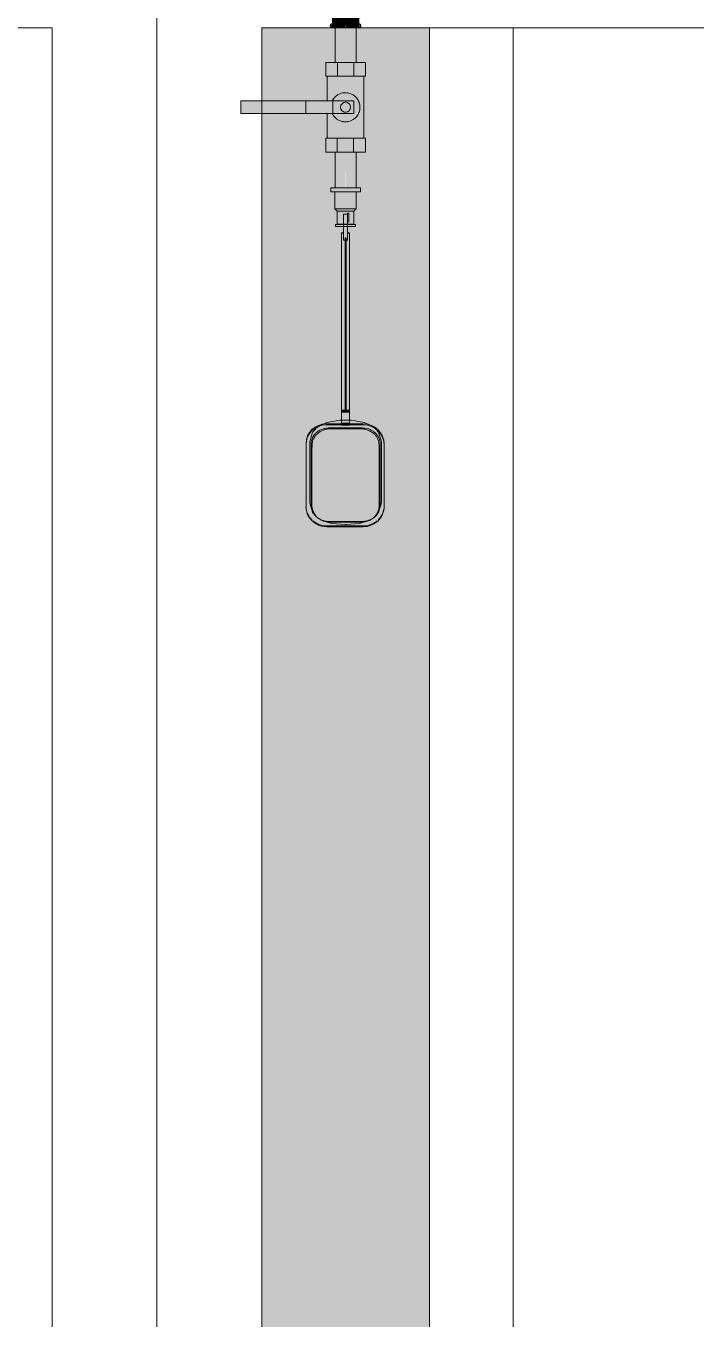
# Model space of a CAD drawing. Header units: metres. Extents: x 5 to 242, y -3 to 162.
# Drawn here: x 29.471 to 30.271, y 101.675 to 103.217 of the extents above; entities that cross this region are included whole.
import ezdxf

# ---------------------------------------------------------------- set-up
doc = ezdxf.new("R2010")
doc.units = ezdxf.units.M
doc.layers.add('1053_ARQ_BASE_MATADOURO_dwg', color=7, linetype='Continuous', lineweight=5, true_color=0x767676)
for name, color, linetype, lineweight in [('A-DETL', 7, 'Continuous', 5), ('A-DETL-GENF', 7, 'Continuous', 5), ('A-VISTA01', 7, 'Continuous', 20), ('A-VISTA04', 7, 'Continuous', 5), ('A-VISTA06', 7, 'Continuous', 5), ('P-PIPE', 7, 'Continuous', 5), ('P-SANR-FIXT', 7, 'Continuous', 5)]:
    doc.layers.add(name, color=color, linetype=linetype, lineweight=lineweight)

# ---------------------------------------------------------------- blocks, each defined once
blk = doc.blocks.new('RES_Torneira de Boia haste ABS Fortlev - RES_Torneira de Boia haste ABS Fortlev-V18-CURRAL BOVINO')
at = {"layer": 'P-SANR-FIXT', "color": 9, "true_color": 0xc0c0c0}
for p, q in [((-0.0178, 0), (-0.0178, -0.0049)), ((0.0178, -0.0049), (0.0178, 0)), ((-0.0178, 0), (0.0178, 0)), ((0.0178, -0.0049), (-0.0178, -0.0049)), ((-0.0128, -0.0049), (-0.0128, -0.025)), ((0.0128, -0.025), (0.0128, -0.0049)), ((-0.0128, -0.025), (-0.01, -0.0278)), ((0.0128, -0.025), (-0.0128, -0.025)), ((-0.01, -0.0278), (-0.01, -0.0433)), ((0.01, -0.0278), (-0.01, -0.0278)), ((0.01, -0.0278), (0.0128, -0.025)), ((0.01, -0.0433), (0.01, -0.0278)), ((-0.01, -0.0433), (-0.0119, -0.0438)), ((-0.0119, -0.0438), (-0.0119, -0.0461)), ((0.0119, -0.0438), (-0.0119, -0.0438)), ((0.0119, -0.0461), (-0.0119, -0.0461)), ((0.01, -0.0433), (-0.01, -0.0433)), ((-0.0025, -0.0585), (-0.0025, -0.0461)), ((0.0022, -0.0461), (0.0022, -0.0585)), ((0.0119, -0.0438), (0.01, -0.0433)), ((0.0119, -0.0461), (0.0119, -0.0438)), ((-0.0048, -0.0539), (-0.0048, -0.0541)), ((-0.0025, -0.0539), (-0.0048, -0.0539)), ((-0.0048, -0.0541), (-0.0025, -0.0541)), ((-0.0048, -0.2666), (-0.0048, -0.0541)), ((-0.0025, -0.0585), (-0.0025, -0.0626)), ((-0.0025, -0.0616), (-0.0025, -0.0626)), ((-0.0005, -0.061), (0.0005, -0.061)), ((-0.0005, -0.2677), (-0.0005, -0.061)), ((0.0005, -0.2677), (0.0005, -0.061)), ((0.0048, -0.0539), (0.0022, -0.0539)), ((0.0022, -0.0541), (0.0048, -0.0541)), ((0.0022, -0.0626), (0.0022, -0.0585)), ((0.0022, -0.0626), (0.0022, -0.0616)), ((0.0048, -0.0541), (0.0048, -0.0539)), ((0.0048, -0.2666), (0.0048, -0.0541)), ((-0.0005, -0.0624), (-0.0025, -0.0624)), ((-0.0025, -0.0626), (-0.0005, -0.0626)), ((-0.0025, -0.0626), (-0.0005, -0.0626)), ((0.0022, -0.0624), (0.0005, -0.0624)), ((0.0005, -0.0626), (0.0022, -0.0626)), ((0.0005, -0.0626), (0.0022, -0.0626)), ((-0.0005, -0.2666), (-0.0048, -0.2666)), ((-0.0048, -0.2666), (-0.0048, -0.2677)), ((-0.0048, -0.2677), (0.0048, -0.2677)), ((-0.0048, -0.2832), (-0.0048, -0.2677)), ((0.0005, -0.2677), (-0.0005, -0.2677)), ((0.0048, -0.2666), (0.0005, -0.2666)), ((0.0048, -0.2677), (0.0048, -0.2666)), ((0.0048, -0.2677), (0.0048, -0.2832)), ((-0.0229, -0.2815), (-0.0048, -0.2815)), ((-0.0048, -0.2826), (-0.0229, -0.2826)), ((0, -0.2875), (-0.0169, -0.2875)), ((0.0048, -0.2832), (-0.0048, -0.2832)), ((0.0169, -0.2875), (0, -0.2875)), ((0.0048, -0.2815), (0.0209, -0.2815)), ((0.0209, -0.2826), (0.0048, -0.2826)), ((-0.0472, -0.305), (-0.0472, -0.3061)), ((-0.0472, -0.3061), (-0.0472, -0.305)), ((-0.0472, -0.3061), (-0.0472, -0.3802)), ((-0.0399, -0.3068), (-0.0399, -0.3088)), ((0.0399, -0.3795), (0.0399, -0.3068)), ((0.0461, -0.3069), (0.0461, -0.3058)), ((0.0461, -0.3058), (0.0461, -0.3069)), ((0.0461, -0.3798), (0.0461, -0.3069)), ((-0.0403, -0.3779), (-0.0403, -0.3128)), ((-0.0393, -0.3872), (-0.034, -0.3931)), ((0.0393, -0.3872), (0.034, -0.3931)), ((-0.0225, -0.4041), (0.0209, -0.4041))]:
    blk.add_line(p, q, dxfattribs=at)
at = {"layer": 'P-SANR-FIXT', "color": 254, "true_color": 0xd3d3d3}
for p, q in [((-0.0178, 0), (-0.0126, 0)), ((-0.0165, -0.0049), (-0.0178, -0.0049)), ((-0.0129, -0.0049), (-0.0164, -0.0049)), ((-0.0097, -0.0049), (-0.0127, -0.0049)), ((0.009, -0.0049), (-0.009, -0.0049)), ((0.0127, -0.0049), (0.0097, -0.0049)), ((0.0126, 0), (0.0178, 0)), ((0.0178, -0.0049), (0.0129, -0.0049)), ((0.0022, -0.0302), (0.0022, -0.0406)), ((0.0031, -0.0302), (0.0022, -0.0302)), ((0.0022, -0.0302), (0.0022, -0.0308)), ((0.0022, -0.0308), (0.0022, -0.0315)), ((0.004, -0.0302), (0.0034, -0.0302)), ((0.004, -0.0407), (0.004, -0.0302)), ((0.004, -0.0308), (0.004, -0.0302)), ((0.004, -0.0401), (0.004, -0.0308)), ((0.0119, -0.0461), (-0.0119, -0.0461)), ((0.0022, -0.0317), (-0.0025, -0.0317)), ((-0.0025, -0.0317), (-0.0025, -0.0359)), ((-0.0025, -0.0433), (-0.0025, -0.0359)), ((-0.0025, -0.0461), (-0.0025, -0.0438)), ((-0.0025, -0.0461), (-0.0025, -0.0536)), ((0.0022, -0.0359), (0.0022, -0.0317)), ((0.0022, -0.0359), (0.0022, -0.0403)), ((0.0022, -0.0403), (0.0022, -0.0406)), ((0.0022, -0.0403), (0.0022, -0.0433)), ((0.0022, -0.0438), (0.0022, -0.0461)), ((0.0022, -0.0536), (0.0022, -0.0461)), ((0.004, -0.0407), (0.004, -0.0401)), ((-0.0048, -0.2664), (-0.0048, -0.0541)), ((-0.0025, -0.0539), (-0.0025, -0.0541)), ((-0.0025, -0.0541), (-0.0025, -0.0616)), ((-0.0025, -0.0624), (-0.0025, -0.0616)), ((0.0005, -0.0597), (-0.0005, -0.0597)), ((-0.0005, -0.0597), (-0.0005, -0.0609)), ((-0.0005, -0.061), (-0.0005, -0.0597)), ((-0.0005, -0.061), (-0.0005, -0.0626)), ((0.0005, -0.0626), (0.0005, -0.06)), ((0.0005, -0.0609), (0.0005, -0.0601)), ((0.0005, -0.0626), (0.0005, -0.061)), ((0.0005, -0.0624), (0.0005, -0.061)), ((0.0022, -0.0541), (0.0022, -0.0539)), ((0.0022, -0.0616), (0.0022, -0.0541)), ((0.0022, -0.0616), (0.0022, -0.0624)), ((0.0048, -0.0541), (0.0048, -0.2664)), ((-0.0025, -0.0619), (-0.0025, -0.0624)), ((-0.0005, -0.0618), (-0.0005, -0.0624)), ((-0.0005, -0.0626), (-0.0005, -0.0618)), ((-0.0005, -0.2666), (-0.0005, -0.0626)), ((0.0005, -0.2666), (0.0005, -0.0626)), ((0.0022, -0.0624), (0.0022, -0.0619)), ((-0.0005, -0.2652), (-0.0048, -0.2652)), ((-0.0048, -0.2652), (-0.0048, -0.2666)), ((-0.0048, -0.2664), (-0.0005, -0.2664)), ((-0.0048, -0.2807), (-0.0048, -0.2666)), ((-0.0048, -0.2772), (0, -0.277)), ((0.0005, -0.2652), (-0.0005, -0.2652)), ((-0.0005, -0.2653), (0.0005, -0.2653)), ((-0.0005, -0.2677), (-0.0005, -0.2666)), ((0.0048, -0.2772), (0, -0.277)), ((0.0047, -0.2652), (0.0005, -0.2652)), ((0.0005, -0.2664), (0.0048, -0.2664)), ((0.0005, -0.2666), (0.0005, -0.2677)), ((0.0048, -0.2666), (0.0048, -0.2652)), ((0.0048, -0.2807), (0.0048, -0.2666)), ((-0.0427, -0.3029), (-0.0394, -0.2916)), ((-0.0393, -0.2913), (-0.035, -0.2869)), ((-0.0198, -0.2864), (0, -0.2864)), ((-0.0048, -0.2807), (0.0048, -0.2807)), ((-0.0048, -0.2815), (-0.0048, -0.2807)), ((-0.0048, -0.2815), (0.0048, -0.2815)), ((-0.0048, -0.2826), (-0.0048, -0.2815)), ((0.0048, -0.2826), (-0.0048, -0.2826)), ((-0.0048, -0.2832), (-0.0048, -0.2826)), ((0, -0.2864), (0.0198, -0.2864)), ((0.0048, -0.2807), (0.0048, -0.2815)), ((0.0048, -0.2815), (0.0048, -0.2826)), ((0.0048, -0.2826), (0.0048, -0.2832)), ((0.0379, -0.2898), (0.0328, -0.2846)), ((-0.0472, -0.3791), (-0.0472, -0.3061)), ((-0.0427, -0.3029), (-0.0427, -0.3756)), ((-0.0412, -0.3782), (-0.0412, -0.3057)), ((0.0412, -0.3057), (0.0412, -0.3785)), ((0.0427, -0.3756), (0.0427, -0.3029)), ((0.0461, -0.3069), (0.0461, -0.3788)), ((-0.0403, -0.3128), (-0.0403, -0.3777)), ((-0.0427, -0.3756), (-0.0413, -0.3805)), ((-0.0412, -0.3807), (-0.0393, -0.3872)), ((0.0427, -0.3756), (0.0393, -0.3872)), ((0, -0.3978), (-0.0198, -0.3978)), ((-0.0169, -0.3988), (0, -0.3988)), ((0.0198, -0.3978), (0, -0.3978)), ((0, -0.3988), (0.0121, -0.3988)), ((0.0127, -0.3988), (0.0165, -0.3988)), ((0.0209, -0.4031), (-0.0224, -0.4031))]:
    blk.add_line(p, q, dxfattribs=at)
at = {"layer": 'P-SANR-FIXT', "color": 254, "true_color": 0xe0e0e0}
for p, q in [((-0.0106, -0.0049), (-0.0127, -0.0049)), ((-0.0104, -0.0049), (-0.0126, -0.0049)), ((-0.0073, -0.0049), (-0.0095, -0.0049)), ((-0.0071, -0.0049), (-0.009, -0.0049)), ((0.0049, -0.0049), (-0.0068, -0.0049)), ((0.0049, -0.0049), (-0.0066, -0.0049)), ((0.0068, -0.0049), (0.0054, -0.0049)), ((0.0066, -0.0049), (0.0054, -0.0049)), ((0.009, -0.0049), (0.0071, -0.0049)), ((0.0095, -0.0049), (0.0073, -0.0049)), ((0.0126, -0.0049), (0.0104, -0.0049)), ((0.0127, -0.0049), (0.0106, -0.0049)), ((-0.0123, -0.025), (-0.0128, -0.025)), ((0.0049, -0.025), (-0.0118, -0.025)), ((0.005, -0.0278), (-0.01, -0.0278)), ((0.01, -0.0278), (0.005, -0.0278)), ((0.0128, -0.025), (0.0054, -0.025)), ((0.0119, -0.0438), (-0.0119, -0.0438)), ((0.005, -0.0433), (-0.01, -0.0433)), ((-0.0025, -0.0336), (-0.0025, -0.0433)), ((-0.0025, -0.0438), (-0.0025, -0.0461)), ((0.0022, -0.0321), (0.0022, -0.0318)), ((0.0022, -0.0351), (0.0022, -0.0336)), ((0.0022, -0.0343), (0.0022, -0.0351)), ((0.0022, -0.0359), (0.0022, -0.0352)), ((0.0022, -0.0433), (0.0022, -0.0352)), ((0.0022, -0.0401), (0.0022, -0.0364)), ((0.0022, -0.0403), (0.0022, -0.0401)), ((0.0022, -0.0461), (0.0022, -0.0438)), ((0.01, -0.0433), (0.005, -0.0433)), ((-0.0025, -0.0541), (-0.0025, -0.0585)), ((-0.0025, -0.0616), (-0.0025, -0.0541)), ((-0.0025, -0.0589), (-0.0025, -0.0597)), ((-0.0025, -0.0601), (-0.0025, -0.0608)), ((-0.0005, -0.061), (-0.0005, -0.0618)), ((-0.0005, -0.0618), (-0.0005, -0.061)), ((0.0022, -0.0541), (0.0022, -0.0616)), ((0.0022, -0.0562), (0.0022, -0.0541)), ((0.0022, -0.0575), (0.0022, -0.0562)), ((0.0022, -0.0585), (0.0022, -0.0575)), ((0.0022, -0.0597), (0.0022, -0.0589)), ((0.0022, -0.0608), (0.0022, -0.0601)), ((-0.0005, -0.2653), (-0.0005, -0.0626)), ((-0.0005, -0.2664), (-0.0005, -0.0626)), ((0.0005, -0.2664), (0.0005, -0.0626)), ((0.0005, -0.2653), (0.0005, -0.0626)), ((-0.0048, -0.2666), (-0.0048, -0.2652)), ((-0.0048, -0.2666), (-0.0048, -0.2664)), ((-0.0005, -0.2664), (-0.0005, -0.2653)), ((0.0005, -0.2653), (0.0005, -0.2664)), ((0.0048, -0.2666), (0.0048, -0.2652)), ((0.0048, -0.2664), (0.0048, -0.2666))]:
    blk.add_line(p, q, dxfattribs=at)
at = {"layer": 'P-SANR-FIXT', "color": 7, "true_color": 0xf6f6f6}
for p, q in [((0.005, -0.0278), (0.005, -0.0278)), ((0.005, -0.0433), (0.005, -0.0433))]:
    blk.add_line(p, q, dxfattribs=at)
at = {"layer": 'P-SANR-FIXT', "color": 254, "true_color": 0xe9e9e9}
blk.add_line((-0.0025, -0.0318), (-0.0025, -0.0321), dxfattribs=at)
at = {"layer": 'P-SANR-FIXT', "color": 7, "true_color": 0xefefef}
for p, q in [((-0.0025, -0.0321), (-0.0025, -0.0326)), ((0.0022, -0.0326), (0.0022, -0.0321))]:
    blk.add_line(p, q, dxfattribs=at)
at = {"layer": 'P-SANR-FIXT', "color": 254, "true_color": 0xd3d3d3, "flags": 128}
for points in [[(0.0022, -0.0406), (0.0031, -0.0407), (0.004, -0.0407)], [(-0.0345, -0.2864), (-0.0324, -0.2842), (-0.0277, -0.2821)], [(0.0427, -0.3029), (0.0393, -0.2913), (0.0382, -0.2902)]]:
    blk.add_lwpolyline(points, dxfattribs=at)
at = {"layer": 'P-SANR-FIXT', "color": 9, "true_color": 0xc0c0c0, "flags": 128}
for points in [[(-0.0277, -0.2821), (-0.0223, -0.2797), (-0.007, -0.2772), (-0.0048, -0.2772)], [(0.0324, -0.2842), (0.0223, -0.2797), (0.007, -0.2772), (0.005, -0.2772)], [(-0.0291, -0.3962), (-0.0166, -0.4001), (-0.0006, -0.4015), (0, -0.4015)], [(0.0291, -0.3962), (0.0166, -0.4001), (0.0006, -0.4015), (0, -0.4015)]]:
    blk.add_lwpolyline(points, dxfattribs=at)
at = {"layer": 'P-SANR-FIXT', "color": 9, "true_color": 0xc0c0c0}
for centre, major_axis, start_param, end_param in [((-0.0229, -0.305), (-0.0243, 0), 4.712389, 6.283185), ((-0.0229, -0.3061), (-0.0243, 0), 4.712389, 6.283185), ((0.0209, -0.3058), (0.0252, 0), 0, 1.570796), ((0.0209, -0.3069), (0.0252, 0), 0, 1.570796), ((-0.0162, -0.3128), (-0.0241, 0), 6.10878, 6.283185), ((-0.0225, -0.3802), (0.0248, 0), 3.141593, 4.712389), ((-0.0206, -0.3779), (0.0197, 0), 3.141593, 3.414756), ((0.0209, -0.3798), (-0.0252, 0), 1.570796, 3.141593)]:
    blk.add_ellipse(centre, major_axis=major_axis, ratio=0.965926, start_param=start_param, end_param=end_param, dxfattribs=at)
at = {"layer": 'P-SANR-FIXT', "color": 254, "true_color": 0xd3d3d3}
for centre, major_axis, start_param, end_param in [((-0.0225, -0.3791), (0.0248, 0), 3.187684, 3.442263), ((0.0209, -0.3788), (0.0252, 0), 5.980889, 6.235986), ((0.0209, -0.3788), (-0.0252, 0), 3.098808, 3.141593), ((-0.0225, -0.3791), (0.0248, 0), 3.453591, 3.699502), ((-0.0225, -0.3791), (0.0248, 0), 3.7177, 3.926991), ((-0.0225, -0.3791), (0.0248, 0), 3.980101, 4.18879), ((-0.0225, -0.3791), (0.0248, 0), 4.210492, 4.45059), ((0.0209, -0.3788), (0.0252, 0), 4.974188, 5.218268), ((0.0209, -0.3788), (0.0252, 0), 5.235988, 5.444011), ((0.0209, -0.3788), (0.0252, 0), 5.497787, 5.704231), ((0.0209, -0.3788), (0.0252, 0), 5.724358, 5.96812), ((-0.0225, -0.3791), (0.0248, 0), 4.464124, 4.712389), ((0.0209, -0.3788), (0.0252, 0), 4.718906, 4.967777)]:
    blk.add_ellipse(centre, major_axis=major_axis, ratio=0.965926, start_param=start_param, end_param=end_param, dxfattribs=at)
at = {"layer": 'P-SANR-FIXT', "color": 9, "true_color": 0xc0c0c0}
for points, knots in [([(-0.0169, -0.2875), (-0.0182, -0.2874), (-0.02, -0.2875), (-0.0223, -0.2879), (-0.0241, -0.2883), (-0.0259, -0.2888), (-0.0282, -0.2896), (-0.0305, -0.2908), (-0.0328, -0.2924), (-0.0352, -0.2945), (-0.0376, -0.2977), (-0.0395, -0.3021), (-0.0399, -0.3052), (-0.0399, -0.3068)], [-1, -1, -1, -1, -0.892857, -0.839286, -0.785714, -0.732143, -0.678571, -0.571429, -0.5, -0.428571, -0.285714, -0.142857, 0, 0, 0, 0]), ([(0.0399, -0.3068), (0.0399, -0.3056), (0.0397, -0.3032), (0.0386, -0.2999), (0.0369, -0.2967), (0.0344, -0.2936), (0.0315, -0.2914), (0.0287, -0.2899), (0.0265, -0.2889), (0.0241, -0.2882), (0.021, -0.2876), (0.0186, -0.2874), (0.0169, -0.2875)], [-1, -1, -1, -1, -0.892857, -0.785714, -0.678571, -0.571429, -0.428571, -0.357143, -0.285714, -0.214286, -0.142857, 0, 0, 0, 0]), ([(-0.0395, -0.3831), (-0.0392, -0.3847), (-0.0381, -0.3877), (-0.0352, -0.3918), (-0.032, -0.3945), (-0.0291, -0.3962), (-0.0273, -0.397), (-0.0261, -0.3974), (-0.0257, -0.3976)], [-1, -1, -1, -1, -0.8333333, -0.6666667, -0.5, -0.4166667, -0.3333333, -0.2949157, -0.2949157, -0.2949157, -0.2949157]), ([(0.0256, -0.3976), (0.0257, -0.3976), (0.0264, -0.3974), (0.0282, -0.3967), (0.0305, -0.3955), (0.0328, -0.3939), (0.0352, -0.3918), (0.0376, -0.3886), (0.0395, -0.3842), (0.0399, -0.3811), (0.0399, -0.3795)], [-0.7408646, -0.7408646, -0.7408646, -0.7408646, -0.7321429, -0.6785714, -0.5714286, -0.5, -0.4285714, -0.2857143, -0.1428571, 0, 0, 0, 0])]:
    blk.add_open_spline(points, degree=3, knots=knots, dxfattribs=at)
at = {"layer": 'P-SANR-FIXT', "color": 254, "true_color": 0xd3d3d3}
for points, knots in [([(-0.0359, -0.2929), (-0.035, -0.2919), (-0.0328, -0.2901), (-0.0289, -0.288), (-0.0244, -0.2867), (-0.0214, -0.2864), (-0.0198, -0.2864)], [-0.5513758, -0.5513758, -0.5513758, -0.5513758, -0.4285714, -0.2857143, -0.1428571, 0, 0, 0, 0]), ([(0.0198, -0.2864), (0.0221, -0.2864), (0.025, -0.2868), (0.0279, -0.2877), (0.0285, -0.288), (0.0285, -0.288)], [-1, -1, -1, -1, -0.7857143, -0.7321429, -0.7249179, -0.7249179, -0.7249179, -0.7249179]), ([(0.0289, -0.2881), (0.0292, -0.2883), (0.0306, -0.2889), (0.032, -0.2897), (0.0329, -0.2903)], [-0.7142857, -0.7142857, -0.7142857, -0.7142857, -0.6785714, -0.5714286, -0.5714286, -0.5714286, -0.5714286]), ([(0.0333, -0.2906), (0.0344, -0.2914), (0.0366, -0.2933), (0.0382, -0.2956), (0.0389, -0.2969)], [-0.5575984, -0.5575984, -0.5575984, -0.5575984, -0.4285714, -0.2908025, -0.2908025, -0.2908025, -0.2908025]), ([(0.0405, -0.3834), (0.0403, -0.384), (0.0398, -0.3857), (0.039, -0.3873), (0.0383, -0.3883)], [-0.841406, -0.841406, -0.841406, -0.841406, -0.7857143, -0.6713458, -0.6713458, -0.6713458, -0.6713458]), ([(-0.0355, -0.3918), (-0.0358, -0.3915), (-0.0369, -0.3903), (-0.0379, -0.3891), (-0.0385, -0.3881)], [-0.4677413, -0.4677413, -0.4677413, -0.4677413, -0.4285714, -0.3192186, -0.3192186, -0.3192186, -0.3192186]), ([(-0.0295, -0.3958), (-0.0296, -0.3957), (-0.0308, -0.3952), (-0.0329, -0.394), (-0.0346, -0.3926), (-0.0353, -0.3919)], [-0.6935535, -0.6935535, -0.6935535, -0.6935535, -0.6785714, -0.5714286, -0.4758722, -0.4758722, -0.4758722, -0.4758722]), ([(-0.0198, -0.3978), (-0.0221, -0.3978), (-0.025, -0.3974), (-0.0279, -0.3965), (-0.0285, -0.3962), (-0.0286, -0.3962)], [-1, -1, -1, -1, -0.7857143, -0.7321429, -0.724018, -0.724018, -0.724018, -0.724018]), ([(-0.0255, -0.3976), (-0.0251, -0.3977), (-0.0241, -0.398), (-0.023, -0.3983), (-0.0223, -0.3984)], [-0.2874964, -0.2874964, -0.2874964, -0.2874964, -0.25, -0.1788374, -0.1788374, -0.1788374, -0.1788374]), ([(0.0169, -0.3988), (0.0182, -0.3988), (0.02, -0.3988), (0.0223, -0.3984), (0.0239, -0.3981), (0.0249, -0.3978), (0.0252, -0.3977)], [-1, -1, -1, -1, -0.8928571, -0.8392857, -0.7857143, -0.7518662, -0.7518662, -0.7518662, -0.7518662]), ([(0.0347, -0.3925), (0.0342, -0.393), (0.0323, -0.3944), (0.0289, -0.3962), (0.0245, -0.3975), (0.0215, -0.3978), (0.02, -0.3978)], [-0.5002351, -0.5002351, -0.5002351, -0.5002351, -0.4285714, -0.2857143, -0.1428571, -0.0054954, -0.0054954, -0.0054954, -0.0054954]), ([(0.038, -0.3888), (0.0375, -0.3895), (0.0365, -0.3907), (0.0354, -0.3918), (0.0349, -0.3923)], [-0.6521796, -0.6521796, -0.6521796, -0.6521796, -0.5714286, -0.5084753, -0.5084753, -0.5084753, -0.5084753])]:
    blk.add_open_spline(points, degree=3, knots=knots, dxfattribs=at)
for points in [[(-0.0412, -0.3057), (-0.0412, -0.3044), (-0.041, -0.303), (-0.0407, -0.3017)], [(-0.0406, -0.3013), (-0.0405, -0.3005), (-0.04, -0.2991), (-0.0394, -0.2977), (-0.039, -0.2971)], [(-0.039, -0.297), (-0.0382, -0.2957), (-0.0374, -0.2945), (-0.0364, -0.2934)], [(0.039, -0.2971), (0.0397, -0.2984), (0.0403, -0.2998), (0.0406, -0.3013)], [(0.0408, -0.3017), (0.041, -0.3029), (0.0412, -0.3041), (0.0412, -0.3053)], [(-0.0402, -0.3108), (-0.0402, -0.3113), (-0.0403, -0.3119), (-0.0403, -0.3126)], [(-0.0399, -0.3088), (-0.04, -0.3093), (-0.0401, -0.3099), (-0.0402, -0.3105)], [(-0.0407, -0.3827), (-0.041, -0.3813), (-0.0412, -0.3799), (-0.0412, -0.3785)], [(-0.039, -0.3871), (-0.0396, -0.386), (-0.0401, -0.3848), (-0.0405, -0.3835)], [(-0.0403, -0.3785), (-0.0403, -0.3788), (-0.0402, -0.379), (-0.0402, -0.3793)], [(-0.0402, -0.3793), (-0.0402, -0.3799), (-0.04, -0.3812), (-0.0397, -0.3825), (-0.0395, -0.3831)], [(0.0412, -0.3785), (0.0412, -0.38), (0.041, -0.3815), (0.0406, -0.383)], [(-0.0219, -0.3985), (-0.0204, -0.3987), (-0.0189, -0.3988), (-0.0173, -0.3988)]]:
    blk.add_open_spline(points, degree=3, dxfattribs=at)
at = {"layer": 'P-SANR-FIXT', "color": 9, "true_color": 0xc0c0c0}
blk.add_open_spline([(-0.0289, -0.3961), (-0.0291, -0.396), (-0.0293, -0.3959), (-0.0295, -0.3958)], degree=3, dxfattribs=at)
blk = doc.blocks.new('Valvula esfera BSP-PN30 - Válvula Esfera BSP - TupyValve - Válvula Esfera BSP TupyValve PN30 Plena-V13-CURRAL BOVINO')
at = {"layer": 'P-PIPE', "true_color": 0x7f7f7f}
blk.add_hatch(color=8, dxfattribs=at).paths.add_polyline_path([(-0.125, 0.0295), (-0.1, 0.0295), (-0.1, 0.0445), (-0.125, 0.0445), (-0.125, 0.0302)])
at = {"layer": 'P-PIPE'}
for p, q in [((-0.0237, 0.0905), (-0.0097, 0.0905)), ((-0.0237, 0.0905), (-0.0237, 0.074)), ((-0.0097, 0.0905), (0.0099, 0.0905)), ((-0.0097, 0.0905), (-0.0097, 0.074)), ((0.0099, 0.0905), (0.0237, 0.0905)), ((0.0099, 0.0905), (0.0099, 0.074)), ((0.0237, 0.0905), (0.0237, 0.074)), ((-0.0097, 0.074), (-0.0237, 0.074)), ((-0.0218, 0.074), (-0.0218, 0.0445)), ((0.0099, 0.074), (-0.0097, 0.074)), ((0.0237, 0.074), (0.0099, 0.074)), ((0.0218, 0), (0.0218, 0.074)), ((-0.125, 0.0445), (-0.0474, 0.0445)), ((-0.125, 0.0445), (-0.125, 0.0295)), ((-0.0474, 0.0445), (-0.0154, 0.0445)), ((-0.0474, 0.0445), (-0.0474, 0.0295)), ((-0.0154, 0.0445), (0.01, 0.0445)), ((-0.0154, 0.0445), (-0.0154, 0.0295)), ((0.01, 0.0445), (0.01, 0.0295)), ((-0.0474, 0.0295), (-0.125, 0.0295)), ((-0.0154, 0.0295), (-0.0474, 0.0295)), ((-0.0218, 0.0295), (-0.0218, 0)), ((0.01, 0.0295), (-0.0154, 0.0295)), ((-0.0237, 0), (-0.01, 0)), ((-0.0237, 0), (-0.0237, -0.0165)), ((-0.01, 0), (0.0096, 0)), ((-0.01, 0), (-0.01, -0.0165)), ((0.0096, 0), (0.0237, 0)), ((0.0096, 0), (0.0096, -0.0165)), ((0.0237, 0), (0.0237, -0.0165)), ((-0.01, -0.0165), (-0.0237, -0.0165)), ((0.0096, -0.0165), (-0.01, -0.0165)), ((0.0237, -0.0165), (0.0096, -0.0165))]:
    blk.add_line(p, q, dxfattribs=at)
for centre, radius, start, end in [((-0.0003, 0.037), 0.0174, 360, 154.2892), ((-0.0003, 0.037), 0.0174, 205.7108, 360), ((0, 0.037), 0.006, 360, 180), ((0, 0.037), 0.006, 45, 180), ((0, 0.037), 0.006, 180, 360), ((0, 0.037), 0.006, 180, 225), ((0, 0.037), 0.006, 255, 345)]:
    blk.add_arc(centre, radius, start, end, dxfattribs=at)
for points in [[(-0.0144, 0.0473), (-0.0142, 0.0475), (-0.014, 0.0478), (-0.0138, 0.0481)], [(-0.0101, 0.0514), (-0.0099, 0.0516), (-0.0096, 0.0517), (-0.0094, 0.0519)], [(-0.0037, 0.0541), (-0.0034, 0.0541), (-0.0031, 0.0542), (-0.0027, 0.0542)], [(0.0018, 0.0543), (0.0021, 0.0542), (0.0024, 0.0542), (0.0027, 0.0541)], [(0.013, 0.0482), (0.0132, 0.0479), (0.0134, 0.0476), (0.0136, 0.0473)], [(-0.0138, 0.0259), (-0.014, 0.0262), (-0.0142, 0.0265), (-0.0144, 0.0267)], [(-0.0094, 0.0221), (-0.0096, 0.0223), (-0.0099, 0.0224), (-0.0101, 0.0226)], [(-0.0027, 0.0198), (-0.0031, 0.0198), (-0.0034, 0.0199), (-0.0037, 0.0199)], [(0.0027, 0.0199), (0.0024, 0.0198), (0.0021, 0.0198), (0.0018, 0.0197)], [(0.0136, 0.0267), (0.0134, 0.0264), (0.0132, 0.0261), (0.013, 0.0258)]]:
    blk.add_open_spline(points, degree=3, dxfattribs=at)
for points, knots in [([(0.0156, 0.0441), (0.0157, 0.0438), (0.0159, 0.0433), (0.0161, 0.0427), (0.0161, 0.0425)], [0.86929058, 0.86929058, 0.86929058, 0.86929058, 0.88888889, 0.90070233, 0.90070233, 0.90070233, 0.90070233]), ([(0.0161, 0.0315), (0.0161, 0.0313), (0.0159, 0.0308), (0.0158, 0.0304), (0.0157, 0.0302)], [0.09929767, 0.09929767, 0.09929767, 0.09929767, 0.11111111, 0.12538819, 0.12538819, 0.12538819, 0.12538819])]:
    blk.add_open_spline(points, degree=3, knots=knots, dxfattribs=at)
blk = doc.blocks.new('AÇO_Cotovelo 90 45 - AÇO_Cotovelo 90 45-V19-CURRAL BOVINO')
at = {"layer": 'P-PIPE', "true_color": 0x7f7f7f}
for points in [[(130.7436, 103.2388), (130.744, 103.2488), (130.7459, 103.2556), (130.752, 103.2614), (130.7567, 103.2629), (130.7594, 103.2635), (130.7594, 103.2658), (130.7532, 103.2646), (130.7507, 103.2633), (130.7473, 103.2611), (130.7426, 103.2548), (130.7414, 103.2471), (130.7435, 103.239), (130.7436, 103.2388)], [(130.7548, 103.2287), (130.7594, 103.2287), (130.759, 103.2632), (130.7534, 103.262), (130.7503, 103.2602), (130.7478, 103.2577), (130.7456, 103.2548), (130.7448, 103.2525), (130.7443, 103.2502), (130.7437, 103.2472), (130.7436, 103.2388), (130.7441, 103.2287), (130.7538, 103.2287)], [(130.7751, 103.2386), (130.7762, 103.2401), (130.7775, 103.2478), (130.7753, 103.256), (130.7706, 103.2617), (130.7644, 103.265), (130.7626, 103.2655), (130.7594, 103.2654), (130.7594, 103.2633), (130.7654, 103.262), (130.7679, 103.2604), (130.7716, 103.2574), (130.7733, 103.2543), (130.775, 103.2485), (130.7751, 103.239)], [(130.765, 103.2287), (130.7752, 103.2287), (130.7748, 103.249), (130.7733, 103.2543), (130.7726, 103.256), (130.7692, 103.2596), (130.7635, 103.2627), (130.7594, 103.2627), (130.7594, 103.2287), (130.7644, 103.2287)]]:
    blk.add_hatch(color=8, dxfattribs=at).paths.add_polyline_path(points)
h = blk.add_hatch(color=8, dxfattribs=at)
h.paths.add_polyline_path([(130.7424, 103.2167), (130.7431, 103.2189), (130.7421, 103.2186), (130.7411, 103.2167)])
h.paths.add_polyline_path([(130.7527, 103.2167), (130.7594, 103.2167), (130.7594, 103.2192), (130.7527, 103.219), (130.75, 103.219), (130.7459, 103.2191), (130.7436, 103.2184), (130.7424, 103.2167), (130.751, 103.2167)])
h = blk.add_hatch(color=8, dxfattribs=at)
h.paths.add_polyline_path([(130.7424, 103.2167), (130.7411, 103.2167), (130.7427, 103.2145), (130.7436, 103.2146)])
h.paths.add_polyline_path([(130.7594, 103.2142), (130.7589, 103.2167), (130.7424, 103.2167), (130.7443, 103.2144), (130.7526, 103.2144), (130.7564, 103.2144), (130.7568, 103.2144)])
h = blk.add_hatch(color=8, dxfattribs=at)
h.paths.add_polyline_path([(130.7438, 103.2142), (130.7438, 103.2147), (130.7438, 103.2142)])
h.paths.add_polyline_path([(130.7436, 103.2184), (130.744, 103.2189), (130.7527, 103.219), (130.7565, 103.2189), (130.7594, 103.2192), (130.7594, 103.2287), (130.7436, 103.2287), (130.7436, 103.2188)])
h = blk.add_hatch(color=8, dxfattribs=at)
h.paths.add_polyline_path([(130.7731, 103.2142), (130.7752, 103.2142), (130.7748, 103.2149), (130.7706, 103.2144), (130.765, 103.2146), (130.7624, 103.2144), (130.7657, 103.2142), (130.7729, 103.2142)])
h.paths.add_polyline_path([(130.7749, 103.2184), (130.7752, 103.2185), (130.7747, 103.2287), (130.7594, 103.2287), (130.7594, 103.2192), (130.766, 103.219), (130.7687, 103.2191), (130.7748, 103.2185)])
h = blk.add_hatch(color=8, dxfattribs=at)
h.paths.add_polyline_path([(130.7764, 103.2167), (130.7777, 103.2167), (130.7767, 103.2185)])
h.paths.add_polyline_path([(130.7706, 103.2167), (130.7764, 103.2167), (130.7761, 103.2185), (130.7729, 103.219), (130.7707, 103.2189), (130.765, 103.2188), (130.7623, 103.2189), (130.7594, 103.2192), (130.7594, 103.2167), (130.7704, 103.2167)])
h = blk.add_hatch(color=8, dxfattribs=at)
h.paths.add_polyline_path([(130.7764, 103.2167), (130.7767, 103.2149), (130.7777, 103.2167)])
h.paths.add_polyline_path([(130.7594, 103.2142), (130.7662, 103.2144), (130.7698, 103.2144), (130.7761, 103.2149), (130.7761, 103.2167), (130.7594, 103.2167)])
at = {"layer": 'P-PIPE'}
for p, q in [((130.7436, 103.2287), (130.7436, 103.2142)), ((130.7436, 103.2287), (130.7594, 103.2287)), ((130.7594, 103.2287), (130.7752, 103.2287)), ((130.7752, 103.2142), (130.7752, 103.2287)), ((130.7436, 103.2142), (130.7594, 103.2142)), ((130.7594, 103.2142), (130.7752, 103.2142))]:
    blk.add_line(p, q, dxfattribs=at)
at = {"layer": 'P-PIPE', "flags": 128}
for points in [[(130.7594, 103.2658), (130.7587, 103.2658), (130.7579, 103.2657), (130.7572, 103.2657), (130.7565, 103.2656), (130.7558, 103.2654), (130.7551, 103.2653), (130.7544, 103.2651), (130.7537, 103.2649), (130.753, 103.2646), (130.7523, 103.2643), (130.7516, 103.264), (130.751, 103.2637), (130.7503, 103.2634), (130.7497, 103.263), (130.7491, 103.2626), (130.7485, 103.2622), (130.7479, 103.2617), (130.7473, 103.2612), (130.7468, 103.2607), (130.7463, 103.2602), (130.7458, 103.2597), (130.7453, 103.2591), (130.7448, 103.2586), (130.7444, 103.258), (130.744, 103.2574), (130.7436, 103.2567), (130.7433, 103.2561), (130.7429, 103.2555), (130.7426, 103.2548), (130.7424, 103.2541), (130.7421, 103.2534), (130.7419, 103.2527), (130.7417, 103.252), (130.7415, 103.2513), (130.7414, 103.2506), (130.7413, 103.2499), (130.7412, 103.2491), (130.7411, 103.2484), (130.7411, 103.2477), (130.7411, 103.2469), (130.7412, 103.2462), (130.7412, 103.2455), (130.7413, 103.2448), (130.7414, 103.244), (130.7416, 103.2433), (130.7418, 103.2426), (130.742, 103.2419), (130.7422, 103.2412), (130.7425, 103.2405), (130.7428, 103.2399), (130.7431, 103.2392), (130.7434, 103.2386)], [(130.7752, 103.2382), (130.7755, 103.2389), (130.7759, 103.2395), (130.7762, 103.2402), (130.7765, 103.2409), (130.7767, 103.2415), (130.7769, 103.2422), (130.7771, 103.2429), (130.7773, 103.2437), (130.7774, 103.2444), (130.7776, 103.2451), (130.7776, 103.2458), (130.7777, 103.2466), (130.7777, 103.2473), (130.7777, 103.248), (130.7777, 103.2487), (130.7776, 103.2495), (130.7775, 103.2502), (130.7774, 103.2509), (130.7772, 103.2516), (130.777, 103.2524), (130.7768, 103.2531), (130.7766, 103.2537), (130.7763, 103.2544), (130.776, 103.2551), (130.7757, 103.2558), (130.7754, 103.2564), (130.775, 103.257), (130.7746, 103.2577), (130.7742, 103.2583), (130.7738, 103.2588), (130.7733, 103.2594), (130.7728, 103.2599), (130.7723, 103.2605), (130.7718, 103.261), (130.7712, 103.2615), (130.7707, 103.2619), (130.7701, 103.2624), (130.7695, 103.2628), (130.7688, 103.2632), (130.7682, 103.2635), (130.7676, 103.2639), (130.7669, 103.2642), (130.7662, 103.2645), (130.7655, 103.2647), (130.7648, 103.265), (130.7641, 103.2652), (130.7634, 103.2653), (130.7627, 103.2655), (130.762, 103.2656), (130.7613, 103.2657), (130.7605, 103.2657), (130.7598, 103.2658), (130.7594, 103.2658)], [(130.7436, 103.2475), (130.7436, 103.2475), (130.7436, 103.2474), (130.7436, 103.2473), (130.7436, 103.2472), (130.7436, 103.2471), (130.7436, 103.2469), (130.7436, 103.2468), (130.7436, 103.2465), (130.7436, 103.2463), (130.7436, 103.246), (130.7436, 103.2457), (130.7436, 103.2454), (130.7436, 103.245), (130.7436, 103.2446), (130.7436, 103.2442), (130.7436, 103.2438), (130.7436, 103.2433), (130.7436, 103.2428), (130.7436, 103.2423), (130.7436, 103.2418), (130.7436, 103.2412), (130.7436, 103.2407), (130.7436, 103.2401), (130.7436, 103.2395), (130.7436, 103.2388), (130.7436, 103.2382), (130.7436, 103.2375), (130.7436, 103.2369), (130.7436, 103.2362), (130.7436, 103.2355), (130.7436, 103.2348), (130.7436, 103.2341), (130.7436, 103.2334), (130.7436, 103.2326), (130.7436, 103.2319), (130.7436, 103.2311), (130.7436, 103.2304), (130.7436, 103.2296), (130.7436, 103.2289), (130.7436, 103.2287)], [(130.7752, 103.2287), (130.7752, 103.2294), (130.7752, 103.2302), (130.7752, 103.2309), (130.7752, 103.2317), (130.7752, 103.2324), (130.7752, 103.2332), (130.7752, 103.2339), (130.7752, 103.2346), (130.7752, 103.2353), (130.7752, 103.236), (130.7752, 103.2367), (130.7752, 103.2374), (130.7752, 103.238), (130.7752, 103.2387), (130.7752, 103.2393), (130.7752, 103.2399), (130.7752, 103.2405), (130.7752, 103.2411), (130.7752, 103.2416), (130.7752, 103.2422), (130.7752, 103.2427), (130.7752, 103.2432), (130.7752, 103.2436), (130.7752, 103.2441), (130.7752, 103.2445), (130.7752, 103.2449), (130.7752, 103.2453), (130.7752, 103.2456), (130.7752, 103.2459), (130.7752, 103.2462), (130.7752, 103.2465), (130.7752, 103.2467), (130.7752, 103.2469), (130.7752, 103.2471), (130.7752, 103.2472), (130.7752, 103.2473), (130.7752, 103.2474), (130.7752, 103.2475), (130.7752, 103.2475)], [(130.7411, 103.2167), (130.7411, 103.2168), (130.7411, 103.2169), (130.7411, 103.217), (130.7411, 103.2171), (130.7412, 103.2172), (130.7412, 103.2173), (130.7412, 103.2174), (130.7412, 103.2175), (130.7413, 103.2176), (130.7413, 103.2177), (130.7413, 103.2177), (130.7414, 103.2178), (130.7414, 103.2179), (130.7415, 103.218), (130.7415, 103.2181), (130.7416, 103.2182), (130.7417, 103.2183), (130.7417, 103.2183), (130.7418, 103.2184), (130.7419, 103.2185), (130.7419, 103.2185), (130.742, 103.2186), (130.7421, 103.2187), (130.7422, 103.2187), (130.7423, 103.2188), (130.7423, 103.2188), (130.7424, 103.2189), (130.7425, 103.2189), (130.7426, 103.219), (130.7427, 103.219), (130.7428, 103.219), (130.7429, 103.2191), (130.743, 103.2191), (130.7431, 103.2191), (130.7432, 103.2191), (130.7433, 103.2192), (130.7434, 103.2192), (130.7435, 103.2192), (130.7436, 103.2192), (130.7436, 103.2192)], [(130.7436, 103.2142), (130.7435, 103.2142), (130.7434, 103.2142), (130.7433, 103.2142), (130.7432, 103.2142), (130.7431, 103.2142), (130.743, 103.2143), (130.7429, 103.2143), (130.7428, 103.2143), (130.7427, 103.2143), (130.7426, 103.2144), (130.7425, 103.2144), (130.7425, 103.2145), (130.7424, 103.2145), (130.7423, 103.2146), (130.7422, 103.2146), (130.7421, 103.2147), (130.742, 103.2147), (130.742, 103.2148), (130.7419, 103.2149), (130.7418, 103.2149), (130.7417, 103.215), (130.7417, 103.2151), (130.7416, 103.2152), (130.7416, 103.2153), (130.7415, 103.2153), (130.7415, 103.2154), (130.7414, 103.2155), (130.7414, 103.2156), (130.7413, 103.2157), (130.7413, 103.2158), (130.7412, 103.2159), (130.7412, 103.216), (130.7412, 103.2161), (130.7412, 103.2162), (130.7411, 103.2163), (130.7411, 103.2164), (130.7411, 103.2165), (130.7411, 103.2166), (130.7411, 103.2167), (130.7411, 103.2167)], [(130.7594, 103.2192), (130.7588, 103.2192), (130.7581, 103.2192), (130.7575, 103.2192), (130.7569, 103.2192), (130.7563, 103.2192), (130.7557, 103.2192), (130.755, 103.2192), (130.7544, 103.2192), (130.7538, 103.2192), (130.7533, 103.2192), (130.7527, 103.2192), (130.7521, 103.2192), (130.7516, 103.2192), (130.751, 103.2192), (130.7505, 103.2192), (130.75, 103.2192), (130.7495, 103.2192), (130.749, 103.2192), (130.7485, 103.2192), (130.7481, 103.2192), (130.7476, 103.2192), (130.7472, 103.2192), (130.7468, 103.2192), (130.7465, 103.2192), (130.7461, 103.2192), (130.7458, 103.2192), (130.7455, 103.2192), (130.7452, 103.2192), (130.7449, 103.2192), (130.7447, 103.2192), (130.7445, 103.2192), (130.7443, 103.2192), (130.7441, 103.2192), (130.744, 103.2192), (130.7438, 103.2192), (130.7437, 103.2192), (130.7437, 103.2192), (130.7436, 103.2192), (130.7436, 103.2192)], [(130.7436, 103.2192), (130.7436, 103.2192), (130.7437, 103.2192), (130.7437, 103.2192), (130.7438, 103.2192), (130.7439, 103.2192), (130.7441, 103.2192), (130.7442, 103.2192), (130.7444, 103.2192), (130.7446, 103.2192), (130.7449, 103.2192), (130.7451, 103.2192), (130.7454, 103.2192), (130.7457, 103.2192), (130.746, 103.2192)], [(130.7752, 103.2192), (130.7752, 103.2192), (130.7752, 103.2192), (130.7751, 103.2192), (130.775, 103.2192), (130.7749, 103.2192), (130.7748, 103.2192), (130.7746, 103.2192), (130.7744, 103.2192), (130.7742, 103.2192), (130.774, 103.2192), (130.7737, 103.2192), (130.7734, 103.2192), (130.7731, 103.2192), (130.7728, 103.2192), (130.7724, 103.2192), (130.7721, 103.2192), (130.7717, 103.2192), (130.7713, 103.2192), (130.7709, 103.2192), (130.7704, 103.2192), (130.77, 103.2192), (130.7695, 103.2192), (130.769, 103.2192), (130.7685, 103.2192), (130.7679, 103.2192), (130.7674, 103.2192), (130.7669, 103.2192), (130.7663, 103.2192), (130.7657, 103.2192), (130.7651, 103.2192), (130.7645, 103.2192), (130.7639, 103.2192), (130.7633, 103.2192), (130.7627, 103.2192), (130.7621, 103.2192), (130.7615, 103.2192), (130.7608, 103.2192), (130.7602, 103.2192), (130.7596, 103.2192), (130.7594, 103.2192)], [(130.7727, 103.2192), (130.773, 103.2192), (130.7733, 103.2192), (130.7736, 103.2192), (130.7739, 103.2192), (130.7741, 103.2192), (130.7744, 103.2192), (130.7745, 103.2192), (130.7747, 103.2192), (130.7749, 103.2192), (130.775, 103.2192), (130.7751, 103.2192), (130.7751, 103.2192), (130.7752, 103.2192), (130.7752, 103.2192)], [(130.7752, 103.2192), (130.7753, 103.2192), (130.7754, 103.2192), (130.7755, 103.2192), (130.7756, 103.2192), (130.7757, 103.2191), (130.7758, 103.2191), (130.7759, 103.2191), (130.776, 103.2191), (130.7761, 103.219), (130.7762, 103.219), (130.7763, 103.2189), (130.7764, 103.2189), (130.7765, 103.2189), (130.7765, 103.2188), (130.7766, 103.2187), (130.7767, 103.2187), (130.7768, 103.2186), (130.7769, 103.2186), (130.7769, 103.2185), (130.777, 103.2184), (130.7771, 103.2184), (130.7771, 103.2183), (130.7772, 103.2182), (130.7773, 103.2181), (130.7773, 103.218), (130.7774, 103.2179), (130.7774, 103.2179), (130.7775, 103.2178), (130.7775, 103.2177), (130.7775, 103.2176), (130.7776, 103.2175), (130.7776, 103.2174), (130.7776, 103.2173), (130.7777, 103.2172), (130.7777, 103.2171), (130.7777, 103.217), (130.7777, 103.2169), (130.7777, 103.2168), (130.7777, 103.2167), (130.7777, 103.2167)], [(130.7777, 103.2167), (130.7777, 103.2166), (130.7777, 103.2165), (130.7777, 103.2164), (130.7777, 103.2163), (130.7777, 103.2162), (130.7776, 103.2161), (130.7776, 103.216), (130.7776, 103.2159), (130.7775, 103.2158), (130.7775, 103.2157), (130.7775, 103.2156), (130.7774, 103.2155), (130.7774, 103.2154), (130.7773, 103.2154), (130.7773, 103.2153), (130.7772, 103.2152), (130.7772, 103.2151), (130.7771, 103.215), (130.777, 103.215), (130.7769, 103.2149), (130.7769, 103.2148), (130.7768, 103.2148), (130.7767, 103.2147), (130.7766, 103.2146), (130.7766, 103.2146), (130.7765, 103.2145), (130.7764, 103.2145), (130.7763, 103.2144), (130.7762, 103.2144), (130.7761, 103.2144), (130.776, 103.2143), (130.7759, 103.2143), (130.7758, 103.2143), (130.7757, 103.2142), (130.7756, 103.2142), (130.7755, 103.2142), (130.7754, 103.2142), (130.7753, 103.2142), (130.7752, 103.2142), (130.7752, 103.2142)], [(130.7461, 103.2142), (130.7458, 103.2142), (130.7455, 103.2142), (130.7452, 103.2142), (130.7449, 103.2142), (130.7447, 103.2142), (130.7445, 103.2142), (130.7443, 103.2142), (130.7441, 103.2142), (130.744, 103.2142), (130.7438, 103.2142), (130.7437, 103.2142), (130.7437, 103.2142), (130.7436, 103.2142), (130.7436, 103.2142)], [(130.7436, 103.2142), (130.7436, 103.2142), (130.7437, 103.2142), (130.7437, 103.2142), (130.7438, 103.2142), (130.7439, 103.2142), (130.7441, 103.2142), (130.7442, 103.2142), (130.7444, 103.2142), (130.7446, 103.2142), (130.7449, 103.2142), (130.7451, 103.2142), (130.7454, 103.2142), (130.7457, 103.2142), (130.746, 103.2142), (130.7464, 103.2142), (130.7467, 103.2142), (130.7471, 103.2142), (130.7475, 103.2142), (130.748, 103.2142), (130.7484, 103.2142), (130.7489, 103.2142), (130.7493, 103.2142), (130.7498, 103.2142), (130.7503, 103.2142), (130.7509, 103.2142), (130.7514, 103.2142), (130.752, 103.2142), (130.7525, 103.2142), (130.7531, 103.2142), (130.7537, 103.2142), (130.7543, 103.2142), (130.7549, 103.2142), (130.7555, 103.2142), (130.7561, 103.2142), (130.7567, 103.2142), (130.7573, 103.2142), (130.758, 103.2142), (130.7586, 103.2142), (130.7592, 103.2142), (130.7594, 103.2142)], [(130.7594, 103.2142), (130.76, 103.2142), (130.7607, 103.2142), (130.7613, 103.2142), (130.7619, 103.2142), (130.7625, 103.2142), (130.7632, 103.2142), (130.7638, 103.2142), (130.7644, 103.2142), (130.765, 103.2142), (130.7656, 103.2142), (130.7661, 103.2142), (130.7667, 103.2142), (130.7673, 103.2142), (130.7678, 103.2142), (130.7683, 103.2142), (130.7688, 103.2142), (130.7693, 103.2142), (130.7698, 103.2142), (130.7703, 103.2142), (130.7707, 103.2142), (130.7712, 103.2142), (130.7716, 103.2142), (130.772, 103.2142), (130.7724, 103.2142), (130.7727, 103.2142), (130.773, 103.2142), (130.7733, 103.2142), (130.7736, 103.2142), (130.7739, 103.2142), (130.7741, 103.2142), (130.7744, 103.2142), (130.7745, 103.2142), (130.7747, 103.2142), (130.7749, 103.2142), (130.775, 103.2142), (130.7751, 103.2142), (130.7751, 103.2142), (130.7752, 103.2142), (130.7752, 103.2142)], [(130.7752, 103.2142), (130.7752, 103.2142), (130.7752, 103.2142), (130.7751, 103.2142), (130.775, 103.2142), (130.7749, 103.2142), (130.7748, 103.2142), (130.7746, 103.2142), (130.7744, 103.2142), (130.7742, 103.2142), (130.774, 103.2142), (130.7737, 103.2142), (130.7734, 103.2142), (130.7731, 103.2142), (130.7728, 103.2142)]]:
    blk.add_lwpolyline(points, dxfattribs=at)
at = {"layer": 'P-PIPE'}
for start, end in [(90, 120), (356.9087, 90), (135, 184.5613), (177.2232, 180)]:
    blk.add_arc((130.7594, 103.2475), 0.0158, start, end, dxfattribs=at)
blk = doc.blocks.new('1053_ARQ_BASE_MATADOURO_dwg_arq geral tgov-4039641-CURRAL BOVINO')
at = {"layer": 'A-VISTA01', "color": 253, "true_color": 0xaaaaaa}
for p, q in [((-2.1846, 20.0282), (0.1996, 20.0282)), ((0.5654, 20.0282), (2.9496, 20.0282))]:
    blk.add_line(p, q, dxfattribs=at)
at = {"layer": 'A-VISTA01', "color": 253, "true_color": 0xaaaaaa, "flags": 128}
for points in [[(0.1996, 16.0281), (0.1996, 20.0282), (0.1996, 16.0281), (0.1996, 15.7781), (0.4496, 15.7781), (0.4496, 15.7782), (1.7496, 15.7782), (1.7496, 16.0282), (0.4496, 16.0282), (0.4496, 19.9261)], [(0.4496, 19.9411), (0.4496, 20.0282), (0.5338, 20.0282)]]:
    blk.add_lwpolyline(points, dxfattribs=at)
at = {"layer": 'A-VISTA04', "color": 253, "true_color": 0xaaaaaa}
blk.add_line((0.3246, 16.0032), (0.3246, 20.0532), dxfattribs=at)
at = {"layer": 'A-VISTA06', "color": 253, "true_color": 0xaaaaaa}
for p, q in [((0.6496, 16.0281), (0.6496, 20.0281)), ((0.7496, 16.0281), (0.7496, 20.0281))]:
    blk.add_line(p, q, dxfattribs=at)
blk = doc.blocks.new('1053_ARQ_BASE_MATADOURO_dwg-3625622-CURRAL BOVINO')
blk.add_blockref('1053_ARQ_BASE_MATADOURO_dwg_arq geral tgov-4039641-CURRAL BOVINO', (130.2098, 83.186))

msp = doc.modelspace()

# ---------------------------------------------------------------- hatches: boundary and pattern name
at = {"layer": 'A-DETL-GENF', "true_color": 0xbfdfff}
h = msp.add_hatch(color=254, dxfattribs=at)
h.paths.add_polyline_path([(36.3029, 99.2142), (36.5029, 99.2142), (36.5029, 103.2142), (36.4154, 103.2142), (36.4154, 103.1731), (36.4266, 103.1731), (36.4266, 103.1566), (36.4247, 103.1566), (36.4247, 103.0826), (36.4266, 103.0826), (36.4266, 103.0661), (36.4154, 103.0661), (36.415, 103.0237), (36.3904, 103.0239), (36.3904, 103.0661), (36.3792, 103.0661), (36.3792, 103.0826), (36.3811, 103.0826), (36.3811, 103.1121), (36.3029, 103.1121), (36.3029, 101.9079)])
h.paths.add_polyline_path([(27.2029, 99.2142), (27.2029, 103.2142), (27.1154, 103.2142), (27.1154, 103.1731), (27.1266, 103.1731), (27.1266, 103.1566), (27.1247, 103.1566), (27.1247, 103.0826), (27.1266, 103.0826), (27.1266, 103.0661), (27.1154, 103.0661), (27.115, 103.0237), (27.0904, 103.0239), (27.0904, 103.0661), (27.0792, 103.0661), (27.0792, 103.0826), (27.0811, 103.0826), (27.0811, 103.1121), (27.0029, 103.1121), (27.0029, 99.2142)])
h.paths.add_polyline_path([(40.5529, 99.2142), (40.7529, 99.2142), (40.7529, 103.2142), (40.6654, 103.2142), (40.6654, 103.1731), (40.6766, 103.1731), (40.6766, 103.1566), (40.6747, 103.1566), (40.6747, 103.0826), (40.6766, 103.0826), (40.6766, 103.0661), (40.6654, 103.0661), (40.665, 103.0237), (40.6404, 103.0239), (40.6404, 103.0661), (40.6292, 103.0661), (40.6292, 103.0826), (40.6311, 103.0826), (40.6311, 103.1121), (40.5529, 103.1121), (40.5529, 100.2242)])
h.paths.add_polyline_path([(29.7529, 99.2142), (29.9529, 99.2142), (29.9529, 103.2142), (29.8654, 103.2142), (29.8654, 103.1731), (29.8766, 103.1731), (29.8766, 103.1566), (29.8747, 103.1566), (29.8747, 103.0826), (29.8766, 103.0826), (29.8766, 103.0661), (29.8654, 103.0661), (29.865, 103.0237), (29.8404, 103.0239), (29.8404, 103.0661), (29.8292, 103.0661), (29.8292, 103.0826), (29.8311, 103.0826), (29.8311, 103.1121), (29.7529, 103.1121), (29.7529, 100.3582)])
h.paths.add_polyline_path([(40.5573, 103.1271), (40.6311, 103.1271), (40.6311, 103.1566), (40.6292, 103.1566), (40.6292, 103.1731), (40.6404, 103.1731), (40.6404, 103.2142), (40.5529, 103.2142), (40.5529, 103.1271)])
h.paths.add_polyline_path([(36.3073, 103.1271), (36.3811, 103.1271), (36.3811, 103.1566), (36.3792, 103.1566), (36.3792, 103.1731), (36.3904, 103.1731), (36.3904, 103.2142), (36.3029, 103.2142), (36.3029, 103.1271)])
h.paths.add_polyline_path([(29.7573, 103.1271), (29.8311, 103.1271), (29.8311, 103.1566), (29.8292, 103.1566), (29.8292, 103.1731), (29.8404, 103.1731), (29.8404, 103.2142), (29.7529, 103.2142), (29.7529, 103.1271)])
h.paths.add_polyline_path([(27.0029, 103.1271), (27.0811, 103.1271), (27.0811, 103.1566), (27.0792, 103.1566), (27.0792, 103.1731), (27.0904, 103.1731), (27.0904, 103.2142), (27.0029, 103.2142)])
h.paths.add_polyline_path([(21.8762, 106.8142), (22.8866, 106.8142), (22.8866, 107.2142), (17.7366, 107.2142), (17.7366, 107.0267), (17.9031, 107.0267), (17.9031, 107.0379), (17.9196, 107.0379), (17.9196, 107.036), (17.9936, 107.036), (17.9936, 107.0379), (18.0101, 107.0379), (18.0101, 107.0267), (18.0366, 107.0263), (18.0364, 107.0017), (18.0101, 107.0017), (18.0101, 106.9905), (17.9936, 106.9905), (17.9936, 106.9924), (17.9641, 106.9924), (17.9641, 106.8892), (17.9491, 106.8892), (17.949, 106.9924), (17.9196, 106.9924), (17.9196, 106.9905), (17.9031, 106.9905), (17.9031, 107.0017), (17.7366, 107.0017), (17.7366, 106.8142), (21.8737, 106.8142)])
h.paths.add_polyline_path([(18.0657, 109.8142), (18.1366, 109.8142), (18.1366, 117.3142), (17.9491, 117.3139), (17.9491, 117.1527), (17.9603, 117.1527), (17.9603, 117.1362), (17.9584, 117.1362), (17.9584, 117.0622), (17.9603, 117.0622), (17.9603, 117.0457), (17.9491, 117.0457), (17.9487, 117.0181), (17.9241, 117.0184), (17.9241, 117.0457), (17.9129, 117.0457), (17.9129, 117.0622), (17.9148, 117.0622), (17.9148, 117.0917), (17.8116, 117.0917), (17.8116, 117.1067), (17.9148, 117.1067), (17.9148, 117.1362), (17.9129, 117.1362), (17.9129, 117.1527), (17.9241, 117.1527), (17.9241, 117.3142), (17.7413, 117.3142), (17.7413, 109.8142)])
h.paths.add_polyline_path([(26.2366, 109.8142), (26.6366, 109.8142), (26.6366, 117.3142), (26.4491, 117.3139), (26.4491, 117.1527), (26.4603, 117.1527), (26.4603, 117.1362), (26.4584, 117.1362), (26.4584, 117.0622), (26.4603, 117.0622), (26.4603, 117.0457), (26.4491, 117.0457), (26.4487, 117.0181), (26.4241, 117.0184), (26.4241, 117.0457), (26.4129, 117.0457), (26.4129, 117.0622), (26.4148, 117.0622), (26.4148, 117.0917), (26.3116, 117.0917), (26.3116, 117.1067), (26.4148, 117.1067), (26.4148, 117.1362), (26.4129, 117.1362), (26.4129, 117.1527), (26.4241, 117.1527), (26.4241, 117.3142), (26.2366, 117.3142), (26.2366, 112.9245)])
h = msp.add_hatch(color=254, dxfattribs=at)
h.paths.add_polyline_path([(40.6429, 103.0661), (40.6766, 103.0661), (40.6766, 103.0826), (40.6747, 103.0826), (40.6747, 103.1566), (40.6766, 103.1566), (40.6766, 103.1731), (40.6292, 103.1731), (40.6292, 103.1566), (40.6311, 103.1566), (40.6311, 103.1271), (40.5529, 103.1271), (40.5529, 103.1121), (40.6311, 103.1121), (40.6311, 103.0826), (40.6292, 103.0826), (40.6292, 103.0661), (40.6375, 103.0661)])
h.paths.add_polyline_path([(36.3961, 103.0661), (36.4266, 103.0661), (36.4266, 103.0826), (36.4247, 103.0826), (36.4247, 103.1566), (36.4266, 103.1566), (36.4266, 103.1731), (36.3792, 103.1731), (36.3792, 103.1566), (36.3811, 103.1566), (36.3811, 103.1271), (36.3029, 103.1271), (36.3029, 103.1121), (36.3811, 103.1121), (36.3811, 103.0826), (36.3792, 103.0826), (36.3792, 103.0661), (36.3929, 103.0661)])
h.paths.add_polyline_path([(29.8292, 103.0661), (29.8766, 103.0661), (29.8766, 103.0826), (29.8747, 103.0826), (29.8747, 103.1566), (29.8766, 103.1566), (29.8766, 103.1731), (29.8292, 103.1731), (29.8292, 103.1566), (29.8311, 103.1566), (29.8311, 103.1271), (29.7529, 103.1271), (29.7529, 103.1121), (29.8311, 103.1121), (29.8311, 103.0826), (29.8292, 103.0826)])
h.paths.add_polyline_path([(27.0875, 103.0661), (27.1266, 103.0661), (27.1266, 103.0826), (27.1247, 103.0826), (27.1247, 103.1566), (27.1266, 103.1566), (27.1266, 103.1731), (27.0792, 103.1731), (27.0792, 103.1566), (27.0811, 103.1566), (27.0811, 103.1271), (27.0029, 103.1271), (27.0029, 103.1121), (27.0811, 103.1121), (27.0811, 103.0826), (27.0792, 103.0826), (27.0792, 103.0661)])
h.paths.add_polyline_path([(17.9491, 106.8892), (17.9641, 106.8892), (17.9641, 106.9924), (17.9936, 106.9924), (17.9936, 106.9905), (18.0101, 106.9905), (18.0101, 107.0379), (17.9936, 107.0379), (17.9936, 107.036), (17.9196, 107.036), (17.9196, 107.0379), (17.9031, 107.0379), (17.9031, 106.9905), (17.9196, 106.9905), (17.9196, 106.9924), (17.9491, 106.9924), (17.9491, 106.8998)])
h.paths.add_polyline_path([(17.9462, 117.0457), (17.9603, 117.0457), (17.9603, 117.0622), (17.9584, 117.0622), (17.9584, 117.1362), (17.9603, 117.1362), (17.9603, 117.1527), (17.9129, 117.1527), (17.9129, 117.1362), (17.9148, 117.1362), (17.9148, 117.1067), (17.8116, 117.1067), (17.8116, 117.0917), (17.9148, 117.0917), (17.9148, 117.0622), (17.9129, 117.0622), (17.9129, 117.0457), (17.9266, 117.0457)])
h.paths.add_polyline_path([(26.4462, 117.0457), (26.4603, 117.0457), (26.4603, 117.0622), (26.4584, 117.0622), (26.4584, 117.1362), (26.4603, 117.1362), (26.4603, 117.1527), (26.4129, 117.1527), (26.4129, 117.1362), (26.4148, 117.1362), (26.4148, 117.1067), (26.3116, 117.1067), (26.3116, 117.0917), (26.4148, 117.0917), (26.4148, 117.0622), (26.4129, 117.0622), (26.4129, 117.0457), (26.4266, 117.0457)])
at = {"layer": 'P-PIPE', "true_color": 0xc0c0c0}
for points in [[(29.8441, 103.1731), (29.8529, 103.1731), (29.8529, 103.2142), (29.8404, 103.2142), (29.8408, 103.1731), (29.8436, 103.1731)], [(29.8579, 103.1731), (29.8654, 103.1731), (29.865, 103.2142), (29.8529, 103.2142), (29.8529, 103.1731), (29.8568, 103.1731)], [(29.8467, 103.0237), (29.8529, 103.0237), (29.8529, 103.0661), (29.8404, 103.0661), (29.8408, 103.0237), (29.8466, 103.0237)], [(29.8577, 103.0237), (29.8654, 103.0237), (29.865, 103.0661), (29.8529, 103.0661), (29.8534, 103.0237), (29.8562, 103.0237)]]:
    msp.add_hatch(color=9, dxfattribs=at).paths.add_polyline_path(points)

# ---------------------------------------------------------------- linework, layer by layer
at = {"layer": 'A-DETL'}
for p, q in [((29.9529, 103.2142), (29.7529, 103.2142)), ((29.7529, 103.2142), (29.7529, 99.2142)), ((29.9529, 99.2142), (29.9529, 103.2142))]:
    msp.add_line(p, q, dxfattribs=at)
at = {"layer": 'P-PIPE'}
for p, q in [((29.8404, 103.216), (29.8404, 103.1731)), ((29.8654, 103.1731), (29.8654, 103.2154)), ((29.8404, 103.0661), (29.8404, 103.0237)), ((29.8654, 103.0237), (29.8654, 103.0661))]:
    msp.add_line(p, q, dxfattribs=at)
at = {"layer": 'P-PIPE', "color": 251, "true_color": 0x4d4d4d}
for p, q in [((29.8404, 103.0237), (29.8434, 103.0237)), ((29.8441, 103.0237), (29.8466, 103.0237)), ((29.8467, 103.0237), (29.8497, 103.0237)), ((29.8498, 103.0237), (29.8561, 103.0237)), ((29.8562, 103.0237), (29.8592, 103.0237)), ((29.8592, 103.0237), (29.8618, 103.0237)), ((29.8624, 103.0237), (29.8654, 103.0237))]:
    msp.add_line(p, q, dxfattribs=at)

# ---------------------------------------------------------------- block references
at = {"layer": '1053_ARQ_BASE_MATADOURO_dwg', "color": 253, "true_color": 0xaaaaaa}
msp.add_blockref('1053_ARQ_BASE_MATADOURO_dwg-3625622-CURRAL BOVINO', (-100.9065, 0), dxfattribs=at)
at = {"layer": 'P-PIPE'}
for name, p in [('AÇO_Cotovelo 90 45 - AÇO_Cotovelo 90 45-V19-CURRAL BOVINO', (-100.9065, 0)), ('Valvula esfera BSP-PN30 - Válvula Esfera BSP - TupyValve - Válvula Esfera BSP TupyValve PN30 Plena-V13-CURRAL BOVINO', (29.8529, 103.0826))]:
    msp.add_blockref(name, p, dxfattribs=at)
at = {"layer": 'P-SANR-FIXT', "color": 9, "true_color": 0xc0c0c0}
msp.add_blockref('RES_Torneira de Boia haste ABS Fortlev - RES_Torneira de Boia haste ABS Fortlev-V18-CURRAL BOVINO', (29.8529, 103.0237), dxfattribs=at)

doc.saveas('drawing.dxf')
